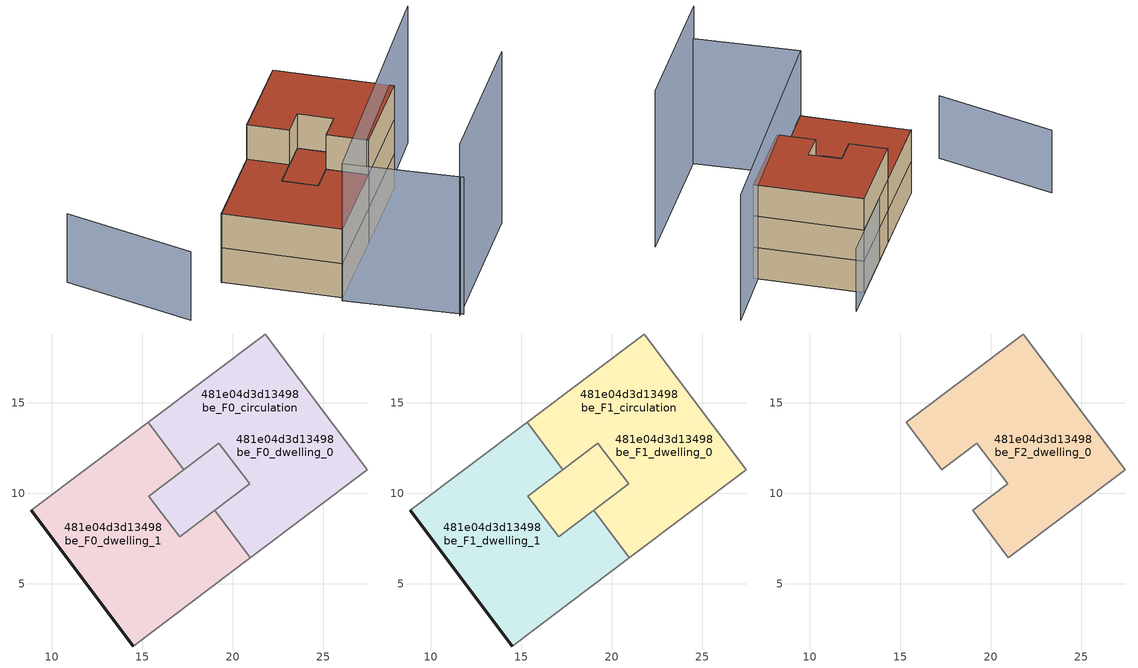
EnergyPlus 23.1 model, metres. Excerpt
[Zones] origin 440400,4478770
481e04d3d13498be_F0_dwelling_0
 floor ground (EU_floor_Construction): 19.23,12.77 20.92,10.52 18.99,9.06 17.05,7.59 15.35,9.84 z0; 21.77,18.8 27.42,11.31 20.96,6.44 18.99,9.06 20.92,10.52 19.23,12.77 17.29,11.3 15.31,13.92 z0
 wall adiabatic (EU_wall_Construction): 17.29,11.3 19.23,12.77 20.92,10.52 18.99,9.06 / 20.96,6.44 27.42,11.31 21.77,18.8 15.31,13.92 z0:3
 wall to 481e04d3d13498be_F0_dwelling_1 (EU_wall_Construction): 15.31,13.92 17.29,11.3 / 18.99,9.06 20.96,6.44 z0:3
481e04d3d13498be_F0_dwelling_1
 floor ground (EU_floor_Construction): 17.29,11.3 15.35,9.84 17.05,7.59 18.99,9.06 20.96,6.44 14.51,1.56 8.86,9.05 15.31,13.92 z0
 wall outside (EU_wall_Construction): 8.86,9.05 14.51,1.56 z0:3
 wall adiabatic (EU_wall_Construction): 14.51,1.56 20.96,6.44 / 18.99,9.06 17.05,7.59 15.35,9.84 17.29,11.3 / 15.31,13.92 8.86,9.05 z0:3
481e04d3d13498be_F0_circulation
 floor ground (EU_floor_Construction): 19.23,12.77 20.92,10.52 18.99,9.06 17.05,7.59 15.35,9.84 z0; 21.77,18.8 27.42,11.31 20.96,6.44 18.99,9.06 20.92,10.52 19.23,12.77 17.29,11.3 15.31,13.92 z0
 wall adiabatic (EU_wall_Construction): 17.05,7.59 20.92,10.52 19.23,12.77 15.35,9.84 17.05,7.59 z0:3
481e04d3d13498be_F1_dwelling_0
 floor outside (EU_floor_Construction): 21.77,18.8 27.42,11.31 20.96,6.44 18.99,9.06 20.92,10.52 19.23,12.77 17.29,11.3 15.31,13.92 z3
 floor to 481e04d3d13498be_F0_dwelling_0 (EU_floor_Construction): 19.23,12.77 20.92,10.52 18.99,9.06 17.05,7.59 15.35,9.84 z3
 wall adiabatic (EU_wall_Construction): 17.29,11.3 19.23,12.77 20.92,10.52 18.99,9.06 / 20.96,6.44 27.42,11.31 21.77,18.8 15.31,13.92 z3:6
 wall to 481e04d3d13498be_F1_dwelling_1 (EU_wall_Construction): 15.31,13.92 17.29,11.3 / 18.99,9.06 20.96,6.44 z3:6
 roof outside (EU_floor_Construction): 18.99,9.06 20.92,10.52 19.23,12.77 15.35,9.84 17.05,7.59 z6
481e04d3d13498be_F1_dwelling_1
 floor to 481e04d3d13498be_F0_dwelling_1 (EU_floor_Construction): 17.29,11.3 15.35,9.84 17.05,7.59 18.99,9.06 20.96,6.44 14.51,1.56 8.86,9.05 15.31,13.92 z3
 wall outside (EU_wall_Construction): 8.86,9.05 14.51,1.56 z3:6
 wall adiabatic (EU_wall_Construction): 14.51,1.56 20.96,6.44 / 18.99,9.06 17.05,7.59 15.35,9.84 17.29,11.3 / 15.31,13.92 8.86,9.05 z3:6
 roof outside (EU_roof_Construction): 20.96,6.44 18.99,9.06 17.05,7.59 15.35,9.84 17.29,11.3 15.31,13.92 8.86,9.05 14.51,1.56 z6
481e04d3d13498be_F1_circulation
 floor to 481e04d3d13498be_F0_circulation (EU_floor_Construction): 21.77,18.8 27.42,11.31 20.96,6.44 18.99,9.06 20.92,10.52 19.23,12.77 17.29,11.3 15.31,13.92 z3; 19.23,12.77 20.92,10.52 18.99,9.06 17.05,7.59 15.35,9.84 17.29,11.3 z3
 wall adiabatic (EU_wall_Construction): 17.05,7.59 20.92,10.52 19.23,12.77 15.35,9.84 17.05,7.59 z3:6
 roof outside (EU_roof_Construction): 27.42,11.31 21.77,18.8 15.31,13.92 17.29,11.3 19.23,12.77 20.92,10.52 18.99,9.06 20.96,6.44 z6; 18.99,9.06 20.92,10.52 19.23,12.77 15.35,9.84 17.05,7.59 z6
481e04d3d13498be_F2_dwelling_0
 floor to 481e04d3d13498be_F1_dwelling_0 (EU_floor_Construction): 21.77,18.8 27.42,11.31 20.96,6.44 18.99,9.06 20.92,10.52 19.23,12.77 17.29,11.3 15.31,13.92 z6
 wall adiabatic (EU_wall_Construction): 27.42,11.31 21.77,18.8 15.31,13.92 17.29,11.3 19.23,12.77 20.92,10.52 18.99,9.06 20.96,6.44 27.42,11.31 z6:9
 roof outside (EU_roof_Construction): 27.42,11.31 21.77,18.8 15.31,13.92 17.29,11.3 19.23,12.77 20.92,10.52 18.99,9.06 20.96,6.44 z9
shading: 19.68,-5.94 30.53,2.41 z0:15; 20.01,-5.99 14.21,1.26 / 14.21,1.26 32.32,15.76 z0:12; -0.07,16.31 3.67,6.26 / 24.12,20.64 8.83,8.96 z0:6
[Building]
EU S2 Campaign: North Axis=0; Terrain=City; Solar Distribution=FullExterior
[Site:Location]
Madrid: Latitude=40.5; Longitude=-3.5; Time Zone=1; Elevation=609
[SizingPeriod:WeatherFileDays]
AnnualSizingPeriod: Begin Month=1; Begin Day of Month=1; End Month=12; End Day of Month=31; Day of Week for Start Day=Monday; Use Weather File Daylight Saving Period=No; Use Weather File Rain and Snow Indicators=No
[MATERIAL]
EU_InternalMass_Material: Roughness=MediumRough; Thickness=0.1; Conductivity=1; Density=1800; Specific Heat=900; Thermal Absorptance=0.9; Solar Absorptance=0.7; Visible Absorptance=0.7
[MATERIAL:NOMASS] Roughness=MediumRough; Thermal Absorptance=0.9; Solar Absorptance=0.7; Visible Absorptance=0.7
Name | Thermal Resistance
EU_wall_NoMass | 0.419739
EU_roof_NoMass | 0.352165
EU_floor_NoMass | 0.608284
[CONSTRUCTION]
EU_wall_Construction: EU_wall_NoMass
EU_roof_Construction: EU_roof_NoMass
EU_floor_Construction: EU_floor_NoMass
EU_InternalMass_Construction: EU_InternalMass_Material
[ZONE] Type=1; Multiplier=1; Ceiling Height=autocalculate; Floor Area=autocalculate; Part of Total Floor Area=Yes
Name | Volume
481e04d3d13498be_F0_dwelling_0; 481e04d3d13498be_F1_dwelling_0; 481e04d3d13498be_F0_circulation | 248.165
481e04d3d13498be_F2_dwelling_0 | 207.183
481e04d3d13498be_F0_dwelling_1; 481e04d3d13498be_F1_dwelling_1 | 207.184
481e04d3d13498be_F1_circulation | 248.164
[INTERNALMASS] Construction=EU_InternalMass_Construction
Name | Zone or ZoneList | Surface Area
481e04d3d13498be_F0_dwelling_0_EU_InternalMass | 481e04d3d13498be_F0_dwelling_0 | 69.0611
481e04d3d13498be_F0_dwelling_1_EU_InternalMass | 481e04d3d13498be_F0_dwelling_1 | 69.0611
481e04d3d13498be_F1_dwelling_0_EU_InternalMass | 481e04d3d13498be_F1_dwelling_0 | 69.0611
481e04d3d13498be_F1_dwelling_1_EU_InternalMass | 481e04d3d13498be_F1_dwelling_1 | 69.0611
481e04d3d13498be_F2_dwelling_0_EU_InternalMass | 481e04d3d13498be_F2_dwelling_0 | 151.621
[OTHEREQUIPMENT] Fuel Type=Electricity; Design Level Calculation Method=Watts/Area; Power per Zone Floor Area=1; Fraction Latent=0; Fraction Radiant=0; Fraction Lost=0; Carbon Dioxide Generation Rate=0; EndUse Subcategory=EU_Step8_InternalGains
Name | Zone or ZoneList or Space or SpaceList | Schedule
EU_Step8_InternalGain_481e04d3d13498be_F0_dwelling_0_f000 | 481e04d3d13498be_F0_dwelling_0 | EU_Step8_GainSchedule_481e04d3d13498be_F0_dwelling_0_f000
EU_Step8_InternalGain_481e04d3d13498be_F0_dwelling_1_f000 | 481e04d3d13498be_F0_dwelling_1 | EU_Step8_GainSchedule_481e04d3d13498be_F0_dwelling_1_f000
EU_Step8_InternalGain_481e04d3d13498be_F1_dwelling_0_f000 | 481e04d3d13498be_F1_dwelling_0 | EU_Step8_GainSchedule_481e04d3d13498be_F1_dwelling_0_f000
EU_Step8_InternalGain_481e04d3d13498be_F1_dwelling_1_f000 | 481e04d3d13498be_F1_dwelling_1 | EU_Step8_GainSchedule_481e04d3d13498be_F1_dwelling_1_f000
EU_Step8_InternalGain_481e04d3d13498be_F2_dwelling_0_f000 | 481e04d3d13498be_F2_dwelling_0 | EU_Step8_GainSchedule_481e04d3d13498be_F2_dwelling_0_f000
[ZONEINFILTRATION:DESIGNFLOWRATE] Schedule=EU_AlwaysOn; Design Flow Rate Calculation Method=Flow/Area; Flow Rate per Floor Area=0.0005; Constant Term Coefficient=1; Temperature Term Coefficient=0; Velocity Term Coefficient=0; Velocity Squared Term Coefficient=0
Name | Zone or ZoneList or Space or SpaceList
EU_Circulation_Infiltration_481e04d3d13498be_F0_circulation | 481e04d3d13498be_F0_circulation
EU_Circulation_Infiltration_481e04d3d13498be_F1_circulation | 481e04d3d13498be_F1_circulation
[ZONEVENTILATION:DESIGNFLOWRATE] Schedule=EU_AlwaysOn; Design Flow Rate Calculation Method=AirChanges/Hour; Air Changes per Hour=0.703302; Ventilation Type=Natural; Fan Pressure Rise=0; Fan Total Efficiency=1; Constant Term Coefficient=1; Temperature Term Coefficient=0; Velocity Term Coefficient=0; Velocity Squared Term Coefficient=0; Minimum Indoor Temperature=-100; Maximum Indoor Temperature=100; Delta Temperature=-100; Minimum Outdoor Temperature=-100; Maximum Outdoor Temperature=100; Maximum Wind Speed=40
Name | Zone or ZoneList or Space or SpaceList
EU_ConstantAir_481e04d3d13498be_F0_dwelling_0 | 481e04d3d13498be_F0_dwelling_0
EU_ConstantAir_481e04d3d13498be_F0_dwelling_1 | 481e04d3d13498be_F0_dwelling_1
EU_ConstantAir_481e04d3d13498be_F1_dwelling_0 | 481e04d3d13498be_F1_dwelling_0
EU_ConstantAir_481e04d3d13498be_F1_dwelling_1 | 481e04d3d13498be_F1_dwelling_1
EU_ConstantAir_481e04d3d13498be_F2_dwelling_0 | 481e04d3d13498be_F2_dwelling_0
[HVACTEMPLATE:THERMOSTAT] Constant Heating Setpoint=20; Constant Cooling Setpoint=50
EU_HeatOnly_481e04d3d13498be_F0_dwelling_0; EU_HeatOnly_481e04d3d13498be_F0_dwelling_1; EU_HeatOnly_481e04d3d13498be_F1_dwelling_0; EU_HeatOnly_481e04d3d13498be_F1_dwelling_1; EU_HeatOnly_481e04d3d13498be_F2_dwelling_0
[HVACTEMPLATE:ZONE:IDEALLOADSAIRSYSTEM] System Availability Schedule=EU_AlwaysOn; Maximum Heating Supply Air Temperature=50; Minimum Cooling Supply Air Temperature=13; Maximum Heating Supply Air Humidity Ratio=0.0156; Minimum Cooling Supply Air Humidity Ratio=0.0077; Heating Limit=NoLimit; Cooling Limit=NoLimit; Heating Availability Schedule=EU_AlwaysOn; Cooling Availability Schedule=EU_CoolingOff; Dehumidification Control Type=ConstantSensibleHeatRatio; Cooling Sensible Heat Ratio=0.7; Dehumidification Setpoint=60; Humidification Control Type=None; Humidification Setpoint=30; Outdoor Air Method=None; Outdoor Air Flow Rate per Person=0.00944; Outdoor Air Flow Rate per Zone Floor Area=0; Outdoor Air Flow Rate per Zone=0; Demand Controlled Ventilation Type=None; Outdoor Air Economizer Type=NoEconomizer; Heat Recovery Type=None; Sensible Heat Recovery Effectiveness=0.7; Latent Heat Recovery Effectiveness=0.65
Name | Template Thermostat
481e04d3d13498be_F0_dwelling_0 | EU_HeatOnly_481e04d3d13498be_F0_dwelling_0
481e04d3d13498be_F0_dwelling_1 | EU_HeatOnly_481e04d3d13498be_F0_dwelling_1
481e04d3d13498be_F1_dwelling_0 | EU_HeatOnly_481e04d3d13498be_F1_dwelling_0
481e04d3d13498be_F1_dwelling_1 | EU_HeatOnly_481e04d3d13498be_F1_dwelling_1
481e04d3d13498be_F2_dwelling_0 | EU_HeatOnly_481e04d3d13498be_F2_dwelling_0
[SIZING:ZONE] Zone Cooling Design Supply Air Temperature Input Method=SupplyAirTemperature; Zone Cooling Design Supply Air Temperature=13; Zone Heating Design Supply Air Temperature Input Method=SupplyAirTemperature; Zone Heating Design Supply Air Temperature=50; Zone Cooling Design Supply Air Humidity Ratio=0.008; Zone Heating Design Supply Air Humidity Ratio=0.008; Cooling Design Air Flow Method=DesignDay; Cooling Design Air Flow Rate=0; Cooling Minimum Air Flow per Zone Floor Area=0.000762; Cooling Minimum Air Flow=0; Cooling Minimum Air Flow Fraction=0.2; Heating Design Air Flow Method=DesignDay; Heating Design Air Flow Rate=0; Heating Maximum Air Flow per Zone Floor Area=0.002032; Heating Maximum Air Flow=0.141576; Heating Maximum Air Flow Fraction=0.3; Account for Dedicated Outdoor Air System=No; Dedicated Outdoor Air System Control Strategy=NeutralSupplyAir; Dedicated Outdoor Air Low Setpoint Temperature for Design=autosize; Dedicated Outdoor Air High Setpoint Temperature for Design=autosize; Zone Load Sizing Method=Sensible Load Only No Latent Load; Zone Latent Cooling Design Supply Air Humidity Ratio Input Method=HumidityRatioDifference; Zone Cooling Design Supply Air Humidity Ratio Difference=0.005; Zone Latent Heating Design Supply Air Humidity Ratio Input Method=HumidityRatioDifference; Zone Humidification Design Supply Air Humidity Ratio Difference=0.005
481e04d3d13498be_F0_dwelling_0; 481e04d3d13498be_F0_dwelling_1; 481e04d3d13498be_F1_dwelling_0; 481e04d3d13498be_F1_dwelling_1; 481e04d3d13498be_F2_dwelling_0
[SCHEDULE:CONSTANT]
Name | Hourly Value
EU_AlwaysOn | 1
EU_CoolingOff | 0
[SCHEDULE:FILE] Column Number=1; Rows to Skip at Top=0; Number of Hours of Data=8760; Column Separator=Comma; Interpolate to Timestep=No; Minutes per Item=60; Adjust Schedule for Daylight Savings=Yes
Name | File
EU_Step8_GainSchedule_481e04d3d13498be_F0_dwelling_0_f000 | ../../schedules/481e04d3d13498be/481e04d3d13498be_F0_dwelling_0_f000_gain.csv
EU_Step8_GainSchedule_481e04d3d13498be_F0_dwelling_1_f000 | ../../schedules/481e04d3d13498be/481e04d3d13498be_F0_dwelling_1_f000_gain.csv
EU_Step8_GainSchedule_481e04d3d13498be_F1_dwelling_0_f000 | ../../schedules/481e04d3d13498be/481e04d3d13498be_F1_dwelling_0_f000_gain.csv
EU_Step8_GainSchedule_481e04d3d13498be_F1_dwelling_1_f000 | ../../schedules/481e04d3d13498be/481e04d3d13498be_F1_dwelling_1_f000_gain.csv
EU_Step8_GainSchedule_481e04d3d13498be_F2_dwelling_0_f000 | ../../schedules/481e04d3d13498be/481e04d3d13498be_F2_dwelling_0_f000_gain.csv
